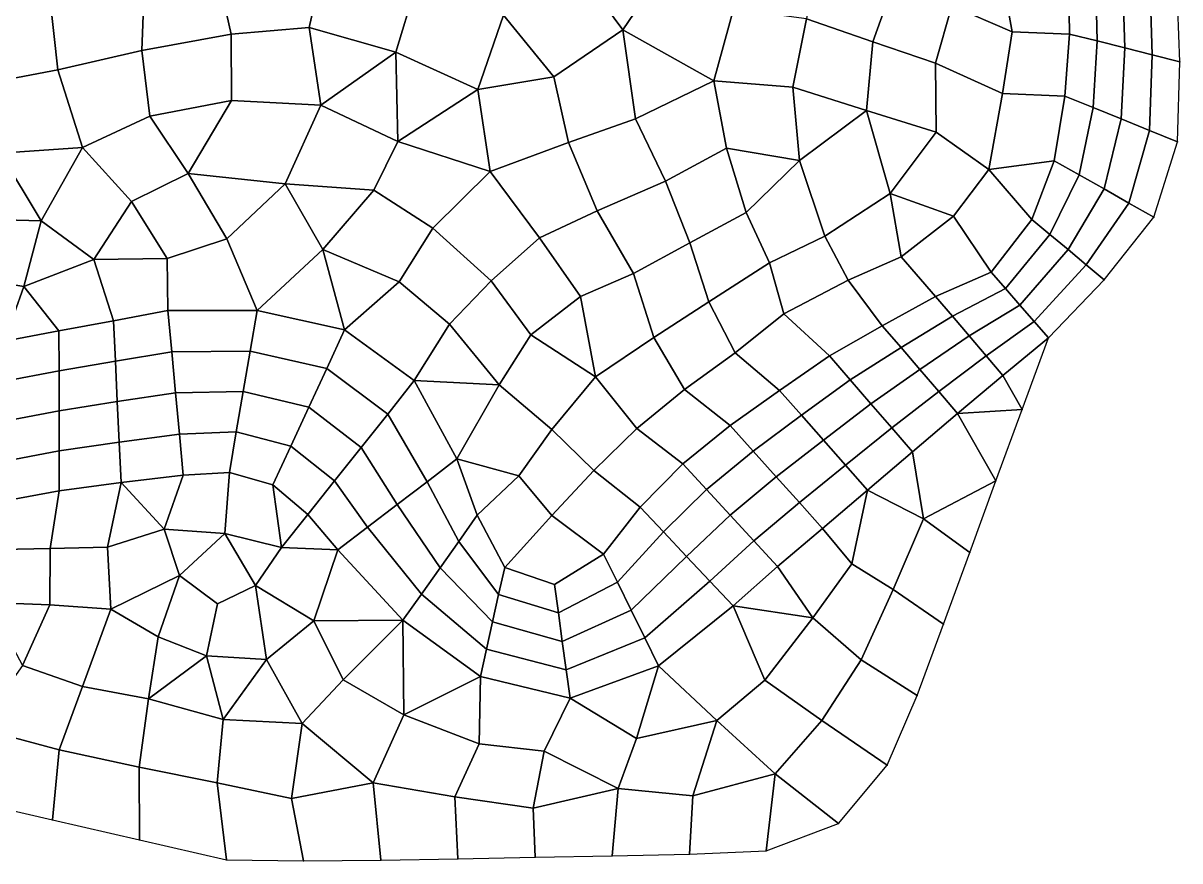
# Model space of a CAD drawing. Extents: x 391089 to 406232, y 6461839 to 6471033.
# Drawn here: x 404853.9 to 405049.9, y 6470402.2 to 6470544.2 of the extents above; entities that cross this region are included whole.
import ezdxf

# ---------------------------------------------------------------- set-up
doc = ezdxf.new("R2010")
doc.units = 0
for name, color, linetype in [('MESH_BOUND', 25, 'CONTINUOUS'), ('MESH_ELEMS', 18, 'CONTINUOUS'), ('MESH_NODES', 18, 'CONTINUOUS')]:
    doc.layers.add(name, color=color, linetype=linetype)

msp = doc.modelspace()

# ---------------------------------------------------------------- linework, layer by layer
at = {"layer": 'MESH_BOUND', "color": 25}
for points in [[(405049.932, 6470537.68, 3.037), (405049.434, 6470551.28, 3.101)], [(405049.542, 6470524.1, 3.844), (405049.932, 6470537.68, 3.037)], [(405045.509, 6470511.33, 2.694), (405049.542, 6470524.1, 3.844)], [(405037.094, 6470500.7, 3.409), (405045.509, 6470511.33, 2.694)], [(405027.683, 6470490.87, 3.269), (405037.094, 6470500.7, 3.409)], [(405023.227, 6470478.74, 3.971), (405027.683, 6470490.87, 3.269)], [(405018.77, 6470466.61, 4.31), (405023.227, 6470478.74, 3.971)], [(405014.313, 6470454.48, 5.835), (405018.77, 6470466.61, 4.31)], [(405009.857, 6470442.35, 5.696), (405014.313, 6470454.48, 5.835)], [(405005.4, 6470430.22, 5.338), (405009.857, 6470442.35, 5.696)], [(405000.355, 6470418.43, 5.036), (405005.4, 6470430.22, 5.338)], [(404992.067, 6470408.52, 3.949), (405000.355, 6470418.43, 5.036)], [(404844.184, 6470412.52, 4.298), (404858.91, 6470409.14, 5.392)], [(404858.91, 6470409.14, 5.392), (404873.636, 6470405.75, 4.247)], [(404979.839, 6470403.88, 4.052), (404992.067, 6470408.52, 3.949)], [(404873.636, 6470405.75, 4.247), (404888.361, 6470402.36, 3.991)], [(404966.822, 6470403.32, 3.868), (404979.839, 6470403.88, 4.052)], [(404888.361, 6470402.36, 3.991), (404901.439, 6470402.19, 3.819)], [(404901.439, 6470402.19, 3.819), (404914.517, 6470402.31, 3.713)], [(404914.517, 6470402.31, 3.713), (404927.593, 6470402.54, 4.101)], [(404927.593, 6470402.54, 4.101), (404940.67, 6470402.8, 4.226)], [(404940.67, 6470402.8, 4.226), (404953.746, 6470403.06, 3.709)], [(404953.746, 6470403.06, 3.709), (404966.822, 6470403.32, 3.868)]]:
    msp.add_polyline3d(points, dxfattribs=at)
at = {"layer": 'MESH_ELEMS', "color": 178}
for points in [[(404963.338, 6470554.62, 3.444), (404955.04, 6470565.31, 3.487), (404946.573, 6470555.23, 3.511), (404955.563, 6470543.07, 3.34)], [(405002.056, 6470552.75, 3.63), (404988.714, 6470558.08, 3.504), (404986.663, 6470544.98, 3.793), (404997.92, 6470541.04, 3.662)], [(404902.396, 6470543.49, 3.566), (404905.098, 6470555.56, 3.532), (404886.398, 6470554.68, 3.086), (404889.159, 6470542.37, 3.315)], [(404920.304, 6470550.02, 3.612), (404905.098, 6470555.56, 3.532), (404902.396, 6470543.49, 3.566), (404917.099, 6470539.32, 3.503)], [(404946.573, 6470555.23, 3.511), (404935.311, 6470545.58, 3.451), (404943.859, 6470535.13, 3.39), (404955.563, 6470543.07, 3.34)], [(405021.514, 6470542.78, 3.774), (405019.323, 6470554.92, 4.066), (405011.307, 6470547.17, 3.954), (405021.514, 6470542.78, 3.774)], [(405031.04, 6470553.5, 3.753), (405019.323, 6470554.92, 4.066), (405021.514, 6470542.78, 3.774), (405031.24, 6470542.37, 3.657)], [(404889.159, 6470542.37, 3.315), (404886.398, 6470554.68, 3.086), (404874.476, 6470551.58, 3.097), (404874.053, 6470539.58, 2.984)], [(404974.294, 6470546.62, 3.668), (404963.338, 6470554.62, 3.444), (404955.563, 6470543.07, 3.34), (404970.976, 6470534.46, 3.419)], [(405031.04, 6470553.5, 3.753), (405031.24, 6470542.37, 3.657), (405035.91, 6470541.21, 3.825), (405035.635, 6470552.96, 3.786)], [(405035.635, 6470552.96, 3.786), (405035.91, 6470541.21, 3.825), (405040.58, 6470540.05, 3.348), (405040.23, 6470552.42, 3.206)], [(404858.364, 6470549.21, 3.015), (404859.782, 6470536.32, 3.027), (404874.053, 6470539.58, 2.984), (404874.476, 6470551.58, 3.097)], [(405011.307, 6470547.17, 3.954), (405002.056, 6470552.75, 3.63), (404997.92, 6470541.04, 3.662), (405008.549, 6470537.46, 3.828)], [(405040.23, 6470552.42, 3.206), (405040.58, 6470540.05, 3.348), (405045.255, 6470538.87, 1.892), (405044.831, 6470551.85, 1.843)], [(405044.831, 6470551.85, 1.843), (405045.255, 6470538.87, 1.892), (405049.932, 6470537.68, 3.037), (405049.434, 6470551.28, 3.101)], [(404858.364, 6470549.21, 3.015), (404846.039, 6470550.39, 3.365), (404845.798, 6470533.66, 2.934), (404859.782, 6470536.32, 3.027)], [(404917.099, 6470539.32, 3.503), (404930.961, 6470532.99, 3.391), (404935.311, 6470545.58, 3.451), (404920.304, 6470550.02, 3.612)], [(405008.549, 6470537.46, 3.828), (405019.878, 6470532.29, 3.698), (405021.514, 6470542.78, 3.774), (405011.307, 6470547.17, 3.954)], [(404935.311, 6470545.58, 3.451), (404930.961, 6470532.99, 3.391), (404943.859, 6470535.13, 3.39), (404935.311, 6470545.58, 3.451)], [(404984.347, 6470533.37, 3.462), (404986.663, 6470544.98, 3.793), (404974.294, 6470546.62, 3.668), (404970.976, 6470534.46, 3.419)], [(404889.205, 6470531.13, 3.272), (404904.345, 6470530.31, 3.375), (404902.396, 6470543.49, 3.566), (404889.159, 6470542.37, 3.315)], [(404917.099, 6470539.32, 3.503), (404902.396, 6470543.49, 3.566), (404904.345, 6470530.31, 3.375), (404917.099, 6470539.32, 3.503)], [(404943.859, 6470535.13, 3.39), (404946.33, 6470524.02, 3.233), (404957.687, 6470527.98, 3.139), (404955.563, 6470543.07, 3.34)], [(404970.976, 6470534.46, 3.419), (404955.563, 6470543.07, 3.34), (404957.687, 6470527.98, 3.139), (404970.976, 6470534.46, 3.419)], [(404997.92, 6470541.04, 3.662), (404986.663, 6470544.98, 3.793), (404984.347, 6470533.37, 3.462), (404996.842, 6470529.42, 3.539)], [(404889.205, 6470531.13, 3.272), (404889.159, 6470542.37, 3.315), (404874.053, 6470539.58, 2.984), (404875.412, 6470528.46, 3.208)], [(405030.44, 6470531.83, 3.657), (405031.24, 6470542.37, 3.657), (405021.514, 6470542.78, 3.774), (405019.878, 6470532.29, 3.698)], [(405031.24, 6470542.37, 3.657), (405030.44, 6470531.83, 3.657), (405035.213, 6470529.91, 3.815), (405035.91, 6470541.21, 3.825)], [(405035.91, 6470541.21, 3.825), (405035.213, 6470529.91, 3.815), (405039.987, 6470527.98, 3.146), (405040.58, 6470540.05, 3.348)], [(404859.782, 6470536.32, 3.027), (404863.999, 6470523.12, 2.82), (404875.412, 6470528.46, 3.208), (404874.053, 6470539.58, 2.984)], [(404904.345, 6470530.31, 3.375), (404917.386, 6470524.15, 3.422), (404917.099, 6470539.32, 3.503), (404904.345, 6470530.31, 3.375)], [(404917.386, 6470524.15, 3.422), (404930.961, 6470532.99, 3.391), (404917.099, 6470539.32, 3.503), (404917.386, 6470524.15, 3.422)], [(405008.549, 6470537.46, 3.828), (404997.92, 6470541.04, 3.662), (404996.842, 6470529.42, 3.539), (405008.625, 6470525.74, 3.73)], [(405040.58, 6470540.05, 3.348), (405039.987, 6470527.98, 3.146), (405044.764, 6470526.04, 1.941), (405045.255, 6470538.87, 1.892)], [(405019.878, 6470532.29, 3.698), (405008.549, 6470537.46, 3.828), (405008.625, 6470525.74, 3.73), (405017.572, 6470519.44, 3.624)], [(405045.255, 6470538.87, 1.892), (405044.764, 6470526.04, 1.941), (405049.542, 6470524.1, 3.844), (405049.932, 6470537.68, 3.037)], [(404859.782, 6470536.32, 3.027), (404845.798, 6470533.66, 2.934), (404850.065, 6470522.21, 2.718), (404863.999, 6470523.12, 2.82)], [(404946.33, 6470524.02, 3.233), (404943.859, 6470535.13, 3.39), (404930.961, 6470532.99, 3.391), (404933.05, 6470519.08, 3.389)], [(404973.104, 6470523.04, 3.387), (404970.976, 6470534.46, 3.419), (404957.687, 6470527.98, 3.139), (404962.792, 6470517.45, 3.148)], [(404984.347, 6470533.37, 3.462), (404970.976, 6470534.46, 3.419), (404973.104, 6470523.04, 3.387), (404985.455, 6470520.96, 3.338)], [(404996.842, 6470529.42, 3.539), (404984.347, 6470533.37, 3.462), (404985.455, 6470520.96, 3.338), (404996.842, 6470529.42, 3.539)], [(404930.961, 6470532.99, 3.391), (404917.386, 6470524.15, 3.422), (404933.05, 6470519.08, 3.389), (404930.961, 6470532.99, 3.391)], [(405028.65, 6470520.9, 3.868), (405030.44, 6470531.83, 3.657), (405019.878, 6470532.29, 3.698), (405017.572, 6470519.44, 3.624)], [(405030.44, 6470531.83, 3.657), (405028.65, 6470520.9, 3.868), (405032.863, 6470518.51, 4.04), (405035.213, 6470529.91, 3.815)], [(404875.412, 6470528.46, 3.208), (404881.864, 6470518.72, 3.357), (404889.205, 6470531.13, 3.272), (404875.412, 6470528.46, 3.208)], [(404898.337, 6470516.99, 3.752), (404904.345, 6470530.31, 3.375), (404889.205, 6470531.13, 3.272), (404881.864, 6470518.72, 3.357)], [(404913.344, 6470515.9, 3.368), (404917.386, 6470524.15, 3.422), (404904.345, 6470530.31, 3.375), (404898.337, 6470516.99, 3.752)], [(404985.455, 6470520.96, 3.338), (404989.757, 6470508.13, 3.332), (405000.855, 6470515.36, 3.3), (404996.842, 6470529.42, 3.539)], [(405000.855, 6470515.36, 3.3), (405008.625, 6470525.74, 3.73), (404996.842, 6470529.42, 3.539), (405000.855, 6470515.36, 3.3)], [(405035.213, 6470529.91, 3.815), (405032.863, 6470518.51, 4.04), (405037.077, 6470516.13, 3.619), (405039.987, 6470527.98, 3.146)], [(404875.412, 6470528.46, 3.208), (404863.999, 6470523.12, 2.82), (404872.271, 6470513.98, 3.314), (404881.864, 6470518.72, 3.357)], [(404951.191, 6470512.43, 3.114), (404962.792, 6470517.45, 3.148), (404957.687, 6470527.98, 3.139), (404946.33, 6470524.02, 3.233)], [(405039.987, 6470527.98, 3.146), (405037.077, 6470516.13, 3.619), (405041.293, 6470513.73, 1.792), (405044.764, 6470526.04, 1.941)], [(405011.579, 6470511.48, 3.636), (405017.572, 6470519.44, 3.624), (405008.625, 6470525.74, 3.73), (405000.855, 6470515.36, 3.3)], [(405044.764, 6470526.04, 1.941), (405041.293, 6470513.73, 1.792), (405045.509, 6470511.33, 2.694), (405049.542, 6470524.1, 3.844)], [(404923.345, 6470509.48, 3.412), (404933.05, 6470519.08, 3.389), (404917.386, 6470524.15, 3.422), (404913.344, 6470515.9, 3.368)], [(404946.33, 6470524.02, 3.233), (404933.05, 6470519.08, 3.389), (404941.404, 6470507.81, 3.31), (404951.191, 6470512.43, 3.114)], [(404856.973, 6470510.73, 3.01), (404850.065, 6470522.21, 2.718), (404844.399, 6470511.04, 2.951), (404856.973, 6470510.73, 3.01)], [(404863.999, 6470523.12, 2.82), (404850.065, 6470522.21, 2.718), (404856.973, 6470510.73, 3.01), (404863.999, 6470523.12, 2.82)], [(404856.973, 6470510.73, 3.01), (404865.914, 6470504.17, 3.205), (404872.271, 6470513.98, 3.314), (404863.999, 6470523.12, 2.82)], [(404976.464, 6470512.12, 3.384), (404973.104, 6470523.04, 3.387), (404962.792, 6470517.45, 3.148), (404966.879, 6470507, 3.225)], [(404973.104, 6470523.04, 3.387), (404976.464, 6470512.12, 3.384), (404985.455, 6470520.96, 3.338), (404973.104, 6470523.04, 3.387)], [(404976.464, 6470512.12, 3.384), (404980.41, 6470503.61, 3.42), (404989.757, 6470508.13, 3.332), (404985.455, 6470520.96, 3.338)], [(405017.572, 6470519.44, 3.624), (405024.87, 6470510.96, 3.661), (405028.65, 6470520.9, 3.868), (405017.572, 6470519.44, 3.624)], [(405028.65, 6470520.9, 3.868), (405024.87, 6470510.96, 3.661), (405027.925, 6470508.4, 3.886), (405032.863, 6470518.51, 4.04)], [(404881.864, 6470518.72, 3.357), (404872.271, 6470513.98, 3.314), (404878.324, 6470504.32, 3.342), (404888.441, 6470507.68, 3.25)], [(404888.441, 6470507.68, 3.25), (404898.337, 6470516.99, 3.752), (404881.864, 6470518.72, 3.357), (404888.441, 6470507.68, 3.25)], [(404941.404, 6470507.81, 3.31), (404933.05, 6470519.08, 3.389), (404923.345, 6470509.48, 3.412), (404933.201, 6470500.54, 3.336)], [(405024.87, 6470510.96, 3.661), (405017.572, 6470519.44, 3.624), (405011.579, 6470511.48, 3.636), (405017.96, 6470502, 3.726)], [(405032.863, 6470518.51, 4.04), (405027.925, 6470508.4, 3.886), (405030.981, 6470505.84, 3.504), (405037.077, 6470516.13, 3.619)], [(404888.441, 6470507.68, 3.25), (404893.587, 6470495.51, 3.862), (404904.677, 6470505.84, 3.594), (404898.337, 6470516.99, 3.752)], [(404913.344, 6470515.9, 3.368), (404898.337, 6470516.99, 3.752), (404904.677, 6470505.84, 3.594), (404913.344, 6470515.9, 3.368)], [(404917.635, 6470500.39, 3.266), (404923.345, 6470509.48, 3.412), (404913.344, 6470515.9, 3.368), (404904.677, 6470505.84, 3.594)], [(404966.879, 6470507, 3.225), (404962.792, 6470517.45, 3.148), (404951.191, 6470512.43, 3.114), (404957.324, 6470501.77, 3.292)], [(405037.077, 6470516.13, 3.619), (405030.981, 6470505.84, 3.504), (405034.037, 6470503.27, 1.75), (405041.293, 6470513.73, 1.792)], [(404865.914, 6470504.17, 3.205), (404878.324, 6470504.32, 3.342), (404872.271, 6470513.98, 3.314), (404865.914, 6470504.17, 3.205)], [(405002.721, 6470504.59, 3.624), (405000.855, 6470515.36, 3.3), (404989.757, 6470508.13, 3.332), (404993.741, 6470500.68, 3.798)], [(405000.855, 6470515.36, 3.3), (405002.721, 6470504.59, 3.624), (405011.579, 6470511.48, 3.636), (405000.855, 6470515.36, 3.3)], [(405041.293, 6470513.73, 1.792), (405034.037, 6470503.27, 1.75), (405037.094, 6470500.7, 3.409), (405045.509, 6470511.33, 2.694)], [(404948.351, 6470497.89, 3.047), (404957.324, 6470501.77, 3.292), (404951.191, 6470512.43, 3.114), (404941.404, 6470507.81, 3.31)], [(404980.41, 6470503.61, 3.42), (404976.464, 6470512.12, 3.384), (404966.879, 6470507, 3.225), (404970.088, 6470496.98, 3.432)], [(404854.036, 6470499.56, 3.751), (404856.973, 6470510.73, 3.01), (404844.399, 6470511.04, 2.951), (404843.312, 6470501.33, 3.651)], [(404856.973, 6470510.73, 3.01), (404854.036, 6470499.56, 3.751), (404865.914, 6470504.17, 3.205), (404856.973, 6470510.73, 3.01)], [(405011.579, 6470511.48, 3.636), (405002.721, 6470504.59, 3.624), (405008.521, 6470497.88, 3.784), (405017.96, 6470502, 3.726)], [(405024.87, 6470510.96, 3.661), (405017.96, 6470502, 3.726), (405020.391, 6470499.22, 3.577), (405027.925, 6470508.4, 3.886)], [(404933.201, 6470500.54, 3.336), (404923.345, 6470509.48, 3.412), (404917.635, 6470500.39, 3.266), (404926.141, 6470493.18, 3.224)], [(404948.351, 6470497.89, 3.047), (404941.404, 6470507.81, 3.31), (404933.201, 6470500.54, 3.336), (404939.937, 6470491.39, 3.052)], [(404993.741, 6470500.68, 3.798), (404989.757, 6470508.13, 3.332), (404980.41, 6470503.61, 3.42), (404982.8, 6470494.93, 3.627)], [(405027.925, 6470508.4, 3.886), (405020.391, 6470499.22, 3.577), (405022.822, 6470496.44, 2.476), (405030.981, 6470505.84, 3.504)], [(404888.441, 6470507.68, 3.25), (404878.324, 6470504.32, 3.342), (404878.445, 6470495.5, 3.097), (404893.587, 6470495.51, 3.862)], [(404908.396, 6470492.25, 3.198), (404904.677, 6470505.84, 3.594), (404893.587, 6470495.51, 3.862), (404908.396, 6470492.25, 3.198)], [(404904.677, 6470505.84, 3.594), (404908.396, 6470492.25, 3.198), (404917.635, 6470500.39, 3.266), (404904.677, 6470505.84, 3.594)], [(404970.088, 6470496.98, 3.432), (404966.879, 6470507, 3.225), (404957.324, 6470501.77, 3.292), (404960.765, 6470490.95, 2.414)], [(405030.981, 6470505.84, 3.504), (405022.822, 6470496.44, 2.476), (405025.252, 6470493.65, 1.704), (405034.037, 6470503.27, 1.75)], [(404859.987, 6470492.04, 3.172), (404869.216, 6470493.77, 3.137), (404865.914, 6470504.17, 3.205), (404854.036, 6470499.56, 3.751)], [(404869.216, 6470493.77, 3.137), (404878.445, 6470495.5, 3.097), (404878.324, 6470504.32, 3.342), (404865.914, 6470504.17, 3.205)], [(404999.5, 6470492.93, 3.957), (405008.521, 6470497.88, 3.784), (405002.721, 6470504.59, 3.624), (404993.741, 6470500.68, 3.798)], [(404982.8, 6470494.93, 3.627), (404980.41, 6470503.61, 3.42), (404970.088, 6470496.98, 3.432), (404974.564, 6470488.34, 3.633)], [(405020.391, 6470499.22, 3.577), (405017.96, 6470502, 3.726), (405008.521, 6470497.88, 3.784), (405011.379, 6470494.53, 3.187)], [(405034.037, 6470503.27, 1.75), (405025.252, 6470493.65, 1.704), (405027.683, 6470490.87, 3.269), (405037.094, 6470500.7, 3.409)], [(404850.759, 6470490.3, 3.884), (404854.036, 6470499.56, 3.751), (404843.312, 6470501.33, 3.651), (404841.371, 6470490.33, 3.822)], [(404920.207, 6470483.62, 3.357), (404926.141, 6470493.18, 3.224), (404917.635, 6470500.39, 3.266), (404908.396, 6470492.25, 3.198)], [(404926.141, 6470493.18, 3.224), (404934.588, 6470482.91, 3.167), (404939.937, 6470491.39, 3.052), (404933.201, 6470500.54, 3.336)], [(404960.765, 6470490.95, 2.414), (404957.324, 6470501.77, 3.292), (404948.351, 6470497.89, 3.047), (404950.885, 6470484.25, 1.202)], [(404990.547, 6470487.84, 3.961), (404999.5, 6470492.93, 3.957), (404993.741, 6470500.68, 3.798), (404982.8, 6470494.93, 3.627)], [(404850.759, 6470490.3, 3.884), (404859.987, 6470492.04, 3.172), (404854.036, 6470499.56, 3.751), (404850.759, 6470490.3, 3.884)], [(405022.822, 6470496.44, 2.476), (405020.391, 6470499.22, 3.577), (405011.379, 6470494.53, 3.187), (405014.237, 6470491.19, 2.118)], [(404950.885, 6470484.25, 1.202), (404948.351, 6470497.89, 3.047), (404939.937, 6470491.39, 3.052), (404950.885, 6470484.25, 1.202)], [(404960.765, 6470490.95, 2.414), (404965.977, 6470482.09, 3.598), (404974.564, 6470488.34, 3.633), (404970.088, 6470496.98, 3.432)], [(405011.379, 6470494.53, 3.187), (405008.521, 6470497.88, 3.784), (404999.5, 6470492.93, 3.957), (405002.69, 6470489.21, 3.463)], [(405025.252, 6470493.65, 1.704), (405022.822, 6470496.44, 2.476), (405014.237, 6470491.19, 2.118), (405017.095, 6470487.84, 2.234)], [(404879.097, 6470488.52, 3.045), (404878.445, 6470495.5, 3.097), (404869.216, 6470493.77, 3.137), (404869.543, 6470486.91, 3.838)], [(404879.097, 6470488.52, 3.045), (404892.405, 6470488.64, 4.215), (404893.587, 6470495.51, 3.862), (404878.445, 6470495.5, 3.097)], [(404892.405, 6470488.64, 4.215), (404905.36, 6470485.67, 3.761), (404908.396, 6470492.25, 3.198), (404893.587, 6470495.51, 3.862)], [(404982.097, 6470481.96, 3.751), (404990.547, 6470487.84, 3.961), (404982.8, 6470494.93, 3.627), (404974.564, 6470488.34, 3.633)], [(405014.237, 6470491.19, 2.118), (405011.379, 6470494.53, 3.187), (405002.69, 6470489.21, 3.463), (405005.88, 6470485.5, 1.871)], [(404869.543, 6470486.91, 3.838), (404869.216, 6470493.77, 3.137), (404859.987, 6470492.04, 3.172), (404859.994, 6470485.27, 3.635)], [(404905.36, 6470485.67, 3.761), (404915.7, 6470477.95, 3.071), (404920.207, 6470483.62, 3.357), (404908.396, 6470492.25, 3.198)], [(404926.141, 6470493.18, 3.224), (404920.207, 6470483.62, 3.357), (404934.588, 6470482.91, 3.167), (404926.141, 6470493.18, 3.224)], [(405002.69, 6470489.21, 3.463), (404999.5, 6470492.93, 3.957), (404990.547, 6470487.84, 3.961), (404994.068, 6470483.77, 3.228)], [(405027.683, 6470490.87, 3.269), (405025.252, 6470493.65, 1.704), (405017.095, 6470487.84, 2.234), (405019.953, 6470484.49, 3.935)], [(404859.994, 6470485.27, 3.635), (404859.987, 6470492.04, 3.172), (404850.759, 6470490.3, 3.884), (404850.468, 6470483.48, 3.805)], [(404943.503, 6470475.31, 3.412), (404950.885, 6470484.25, 1.202), (404939.937, 6470491.39, 3.052), (404934.588, 6470482.91, 3.167)], [(404965.977, 6470482.09, 3.598), (404960.765, 6470490.95, 2.414), (404950.885, 6470484.25, 1.202), (404957.884, 6470475.51, 3.534)], [(405017.095, 6470487.84, 2.234), (405014.237, 6470491.19, 2.118), (405005.88, 6470485.5, 1.871), (405009.07, 6470481.78, 3.341)], [(405027.683, 6470490.87, 3.269), (405019.953, 6470484.49, 3.935), (405023.227, 6470478.74, 3.971), (405027.683, 6470490.87, 3.269)], [(404879.749, 6470481.54, 1.833), (404879.097, 6470488.52, 3.045), (404869.543, 6470486.91, 3.838), (404869.87, 6470480.06, 2.323)], [(404879.749, 6470481.54, 1.833), (404891.224, 6470481.77, 2.211), (404892.405, 6470488.64, 4.215), (404879.097, 6470488.52, 3.045)], [(404891.224, 6470481.77, 2.211), (404902.323, 6470479.1, 2.222), (404905.36, 6470485.67, 3.761), (404892.405, 6470488.64, 4.215)], [(404973.706, 6470475.99, 3.704), (404982.097, 6470481.96, 3.751), (404974.564, 6470488.34, 3.633), (404965.977, 6470482.09, 3.598)], [(405005.88, 6470485.5, 1.871), (405002.69, 6470489.21, 3.463), (404994.068, 6470483.77, 3.228), (404997.588, 6470479.7, 2.12)], [(404869.87, 6470480.06, 2.323), (404869.543, 6470486.91, 3.838), (404859.994, 6470485.27, 3.635), (404860, 6470478.5, 2.535)], [(404994.068, 6470483.77, 3.228), (404990.547, 6470487.84, 3.961), (404982.097, 6470481.96, 3.751), (404985.823, 6470477.74, 3.67)], [(405019.953, 6470484.49, 3.935), (405017.095, 6470487.84, 2.234), (405009.07, 6470481.78, 3.341), (405012.26, 6470478.07, 3.994)], [(404860, 6470478.5, 2.535), (404859.994, 6470485.27, 3.635), (404850.468, 6470483.48, 3.805), (404850.177, 6470476.65, 2.238)], [(404902.323, 6470479.1, 2.222), (404911.193, 6470472.28, 2.355), (404915.7, 6470477.95, 3.071), (404905.36, 6470485.67, 3.761)], [(404957.884, 6470475.51, 3.534), (404950.885, 6470484.25, 1.202), (404943.503, 6470475.31, 3.412), (404950.649, 6470468.36, 3.538)], [(405009.07, 6470481.78, 3.341), (405005.88, 6470485.5, 1.871), (404997.588, 6470479.7, 2.12), (405001.109, 6470475.64, 3.184)], [(405023.227, 6470478.74, 3.971), (405019.953, 6470484.49, 3.935), (405012.26, 6470478.07, 3.994), (405023.227, 6470478.74, 3.971)], [(404915.7, 6470477.95, 3.071), (404922.355, 6470466.48, 2.409), (404927.397, 6470470.34, 3.554), (404920.207, 6470483.62, 3.357)], [(404920.207, 6470483.62, 3.357), (404927.397, 6470470.34, 3.554), (404934.588, 6470482.91, 3.167), (404920.207, 6470483.62, 3.357)], [(404937.894, 6470467.49, 3.403), (404943.503, 6470475.31, 3.412), (404934.588, 6470482.91, 3.167), (404927.397, 6470470.34, 3.554)], [(404997.588, 6470479.7, 2.12), (404994.068, 6470483.77, 3.228), (404985.823, 6470477.74, 3.67), (404989.548, 6470473.52, 1.924)], [(404880.401, 6470474.56, 2.405), (404879.749, 6470481.54, 1.833), (404869.87, 6470480.06, 2.323), (404870.197, 6470473.21, 2.593)], [(404880.401, 6470474.56, 2.405), (404890.043, 6470474.91, 2.837), (404891.224, 6470481.77, 2.211), (404879.749, 6470481.54, 1.833)], [(404890.043, 6470474.91, 2.837), (404899.287, 6470472.53, 3.03), (404902.323, 6470479.1, 2.222), (404891.224, 6470481.77, 2.211)], [(404965.977, 6470482.09, 3.598), (404957.884, 6470475.51, 3.534), (404965.705, 6470469.51, 3.728), (404973.706, 6470475.99, 3.704)], [(404985.823, 6470477.74, 3.67), (404982.097, 6470481.96, 3.751), (404973.706, 6470475.99, 3.704), (404977.622, 6470471.64, 3.723)], [(405012.26, 6470478.07, 3.994), (405009.07, 6470481.78, 3.341), (405001.109, 6470475.64, 3.184), (405004.63, 6470471.57, 3.986)], [(404860.007, 6470471.73, 2.061), (404860, 6470478.5, 2.535), (404850.177, 6470476.65, 2.238), (404849.886, 6470469.82, 1.851)], [(404870.197, 6470473.21, 2.593), (404869.87, 6470480.06, 2.323), (404860, 6470478.5, 2.535), (404860.007, 6470471.73, 2.061)], [(404899.287, 6470472.53, 3.03), (404906.686, 6470466.61, 2.53), (404911.193, 6470472.28, 2.355), (404902.323, 6470479.1, 2.222)], [(405001.109, 6470475.64, 3.184), (404997.588, 6470479.7, 2.12), (404989.548, 6470473.52, 1.924), (404993.274, 6470469.29, 3.462)], [(405023.227, 6470478.74, 3.971), (405012.26, 6470478.07, 3.994), (405018.77, 6470466.61, 4.31), (405023.227, 6470478.74, 3.971)], [(404911.193, 6470472.28, 2.355), (404917.313, 6470462.63, 2.7), (404922.355, 6470466.48, 2.409), (404915.7, 6470477.95, 3.071)], [(404989.548, 6470473.52, 1.924), (404985.823, 6470477.74, 3.67), (404977.622, 6470471.64, 3.723), (404981.538, 6470467.28, 1.5)], [(405004.63, 6470471.57, 3.986), (405006.486, 6470460.2, 3.949), (405018.77, 6470466.61, 4.31), (405012.26, 6470478.07, 3.994)], [(404881.054, 6470467.59, 4.024), (404880.401, 6470474.56, 2.405), (404870.197, 6470473.21, 2.593), (404870.523, 6470466.35, 3.703)], [(404881.054, 6470467.59, 4.024), (404888.861, 6470468.04, 4.695), (404890.043, 6470474.91, 2.837), (404880.401, 6470474.56, 2.405)], [(404888.861, 6470468.04, 4.695), (404896.251, 6470465.96, 3.393), (404899.287, 6470472.53, 3.03), (404890.043, 6470474.91, 2.837)], [(404950.649, 6470468.36, 3.538), (404943.503, 6470475.31, 3.412), (404937.894, 6470467.49, 3.403), (404943.49, 6470460.75, 3.593)], [(404958.481, 6470462.17, 3.761), (404965.705, 6470469.51, 3.728), (404957.884, 6470475.51, 3.534), (404950.649, 6470468.36, 3.538)], [(404977.622, 6470471.64, 3.723), (404973.706, 6470475.99, 3.704), (404965.705, 6470469.51, 3.728), (404969.714, 6470465.15, 3.816)], [(405004.63, 6470471.57, 3.986), (405001.109, 6470475.64, 3.184), (404993.274, 6470469.29, 3.462), (404996.999, 6470465.07, 3.819)], [(404870.523, 6470466.35, 3.703), (404870.197, 6470473.21, 2.593), (404860.007, 6470471.73, 2.061), (404860.013, 6470464.96, 3.688)], [(404896.251, 6470465.96, 3.393), (404902.178, 6470460.93, 3.615), (404906.686, 6470466.61, 2.53), (404899.287, 6470472.53, 3.03)], [(404993.274, 6470469.29, 3.462), (404989.548, 6470473.52, 1.924), (404981.538, 6470467.28, 1.5), (404985.453, 6470462.93, 3.741)], [(404860.013, 6470464.96, 3.688), (404860.007, 6470471.73, 2.061), (404849.886, 6470469.82, 1.851), (404849.596, 6470463, 3.572)], [(404906.686, 6470466.61, 2.53), (404912.27, 6470458.78, 2.451), (404917.313, 6470462.63, 2.7), (404911.193, 6470472.28, 2.355)], [(404981.538, 6470467.28, 1.5), (404977.622, 6470471.64, 3.723), (404969.714, 6470465.15, 3.816), (404973.722, 6470460.79, 1.775)], [(405004.63, 6470471.57, 3.986), (404996.999, 6470465.07, 3.819), (405006.486, 6470460.2, 3.949), (405004.63, 6470471.57, 3.986)], [(404927.721, 6470456.35, 3.133), (404930.876, 6470460.8, 3.587), (404927.397, 6470470.34, 3.554), (404922.355, 6470466.48, 2.409)], [(404930.876, 6470460.8, 3.587), (404937.894, 6470467.49, 3.403), (404927.397, 6470470.34, 3.554), (404930.876, 6470460.8, 3.587)], [(404969.714, 6470465.15, 3.816), (404965.705, 6470469.51, 3.728), (404958.481, 6470462.17, 3.761), (404962.413, 6470457.99, 3.818)], [(404996.999, 6470465.07, 3.819), (404993.274, 6470469.29, 3.462), (404985.453, 6470462.93, 3.741), (404989.369, 6470458.57, 3.926)], [(404870.523, 6470466.35, 3.703), (404877.803, 6470458.46, 4.076), (404881.054, 6470467.59, 4.024), (404870.523, 6470466.35, 3.703)], [(404881.054, 6470467.59, 4.024), (404877.803, 6470458.46, 4.076), (404888.084, 6470457.68, 3.227), (404888.861, 6470468.04, 4.695)], [(404896.251, 6470465.96, 3.393), (404888.861, 6470468.04, 4.695), (404888.084, 6470457.68, 3.227), (404897.707, 6470455.33, 3.563)], [(404902.178, 6470460.93, 3.615), (404907.228, 6470454.93, 3.616), (404912.27, 6470458.78, 2.451), (404906.686, 6470466.61, 2.53)], [(404943.49, 6470460.75, 3.593), (404937.894, 6470467.49, 3.403), (404930.876, 6470460.8, 3.587), (404935.525, 6470451.95, 3.756)], [(404952.291, 6470454.17, 3.998), (404958.481, 6470462.17, 3.761), (404950.649, 6470468.36, 3.538), (404943.49, 6470460.75, 3.593)], [(404985.453, 6470462.93, 3.741), (404981.538, 6470467.28, 1.5), (404973.722, 6470460.79, 1.775), (404977.73, 6470456.43, 3.515)], [(405006.486, 6470460.2, 3.949), (405014.313, 6470454.48, 5.835), (405018.77, 6470466.61, 4.31), (405006.486, 6470460.2, 3.949)], [(404858.487, 6470455.15, 3.341), (404860.013, 6470464.96, 3.688), (404849.596, 6470463, 3.572), (404847.391, 6470454.94, 3.381)], [(404868.237, 6470455.37, 3.118), (404870.523, 6470466.35, 3.703), (404860.013, 6470464.96, 3.688), (404858.487, 6470455.15, 3.341)], [(404870.523, 6470466.35, 3.703), (404868.237, 6470455.37, 3.118), (404877.803, 6470458.46, 4.076), (404870.523, 6470466.35, 3.703)], [(404897.707, 6470455.33, 3.563), (404902.178, 6470460.93, 3.615), (404896.251, 6470465.96, 3.393), (404897.707, 6470455.33, 3.563)], [(404924.565, 6470451.9, 2.4), (404927.721, 6470456.35, 3.133), (404922.355, 6470466.48, 2.409), (404917.313, 6470462.63, 2.7)], [(404973.722, 6470460.79, 1.775), (404969.714, 6470465.15, 3.816), (404962.413, 6470457.99, 3.818), (404966.346, 6470453.81, 2.331)], [(404996.999, 6470465.07, 3.819), (404989.369, 6470458.57, 3.926), (404994.342, 6470452.57, 3.893), (404996.999, 6470465.07, 3.819)], [(405006.486, 6470460.2, 3.949), (404996.999, 6470465.07, 3.819), (404994.342, 6470452.57, 3.893), (405001.375, 6470448.23, 4.778)], [(404989.369, 6470458.57, 3.926), (404985.453, 6470462.93, 3.741), (404977.73, 6470456.43, 3.515), (404981.739, 6470452.08, 3.905)], [(404902.178, 6470460.93, 3.615), (404897.707, 6470455.33, 3.563), (404907.228, 6470454.93, 3.616), (404902.178, 6470460.93, 3.615)], [(404921.41, 6470447.44, 2.521), (404924.565, 6470451.9, 2.4), (404917.313, 6470462.63, 2.7), (404912.27, 6470458.78, 2.451)], [(404934.494, 6470447.33, 3.698), (404935.525, 6470451.95, 3.756), (404930.876, 6470460.8, 3.587), (404927.721, 6470456.35, 3.133)], [(404943.937, 6470449.03, 3.801), (404952.291, 6470454.17, 3.998), (404943.49, 6470460.75, 3.593), (404935.525, 6470451.95, 3.756)], [(404962.413, 6470457.99, 3.818), (404958.481, 6470462.17, 3.761), (404952.291, 6470454.17, 3.998), (404954.612, 6470449.44, 3.741)], [(404977.73, 6470456.43, 3.515), (404973.722, 6470460.79, 1.775), (404966.346, 6470453.81, 2.331), (404970.279, 6470449.64, 2.849)], [(404918.254, 6470442.99, 3.773), (404921.41, 6470447.44, 2.521), (404912.27, 6470458.78, 2.451), (404907.228, 6470454.93, 3.616)], [(405014.313, 6470454.48, 5.835), (405006.486, 6470460.2, 3.949), (405001.375, 6470448.23, 4.778), (405009.857, 6470442.35, 5.696)], [(404868.237, 6470455.37, 3.118), (404868.797, 6470444.89, 3.393), (404880.428, 6470450.6, 4.076), (404877.803, 6470458.46, 4.076)], [(404888.084, 6470457.68, 3.227), (404877.803, 6470458.46, 4.076), (404880.428, 6470450.6, 4.076), (404888.084, 6470457.68, 3.227)], [(404893.318, 6470448.86, 3.575), (404888.084, 6470457.68, 3.227), (404880.428, 6470450.6, 4.076), (404886.851, 6470445.75, 3.516)], [(404897.707, 6470455.33, 3.563), (404888.084, 6470457.68, 3.227), (404893.318, 6470448.86, 3.575), (404897.707, 6470455.33, 3.563)], [(404966.346, 6470453.81, 2.331), (404962.413, 6470457.99, 3.818), (404954.612, 6470449.44, 3.741), (404956.933, 6470444.72, 2.431)], [(404994.342, 6470452.57, 3.893), (404989.369, 6470458.57, 3.926), (404981.739, 6470452.08, 3.905), (404987.717, 6470443.42, 3.783)], [(404848.083, 6470445.98, 3.513), (404858.42, 6470445.63, 3.522), (404858.487, 6470455.15, 3.341), (404847.391, 6470454.94, 3.381)], [(404868.237, 6470455.37, 3.118), (404858.487, 6470455.15, 3.341), (404858.42, 6470445.63, 3.522), (404868.797, 6470444.89, 3.393)], [(404897.707, 6470455.33, 3.563), (404893.318, 6470448.86, 3.575), (404903.184, 6470442.9, 3.623), (404907.228, 6470454.93, 3.616)], [(404903.184, 6470442.9, 3.623), (404918.254, 6470442.99, 3.773), (404907.228, 6470454.93, 3.616), (404903.184, 6470442.9, 3.623)], [(404933.463, 6470442.71, 2.85), (404934.494, 6470447.33, 3.698), (404927.721, 6470456.35, 3.133), (404924.565, 6470451.9, 2.4)], [(404981.739, 6470452.08, 3.905), (404977.73, 6470456.43, 3.515), (404970.279, 6470449.64, 2.849), (404974.211, 6470445.46, 3.717)], [(404954.612, 6470449.44, 3.741), (404952.291, 6470454.17, 3.998), (404943.937, 6470449.03, 3.801), (404944.61, 6470444.22, 3.867)], [(404970.279, 6470449.64, 2.849), (404966.346, 6470453.81, 2.331), (404956.933, 6470444.72, 2.431), (404959.255, 6470439.99, 2.659)], [(404932.433, 6470438.09, 1.901), (404933.463, 6470442.71, 2.85), (404924.565, 6470451.9, 2.4), (404921.41, 6470447.44, 2.521)], [(404944.61, 6470444.22, 3.867), (404943.937, 6470449.03, 3.801), (404935.525, 6470451.95, 3.756), (404934.494, 6470447.33, 3.698)], [(404974.211, 6470445.46, 3.717), (404987.717, 6470443.42, 3.783), (404981.739, 6470452.08, 3.905), (404974.211, 6470445.46, 3.717)], [(405001.375, 6470448.23, 4.778), (404994.342, 6470452.57, 3.893), (404987.717, 6470443.42, 3.783), (404995.951, 6470436.26, 4.437)], [(404868.797, 6470444.89, 3.393), (404876.807, 6470440.2, 4.015), (404880.428, 6470450.6, 4.076), (404868.797, 6470444.89, 3.393)], [(404886.851, 6470445.75, 3.516), (404880.428, 6470450.6, 4.076), (404876.807, 6470440.2, 4.015), (404884.966, 6470436.95, 3.653)], [(404956.933, 6470444.72, 2.431), (404954.612, 6470449.44, 3.741), (404944.61, 6470444.22, 3.867), (404945.284, 6470439.41, 3.362)], [(404974.211, 6470445.46, 3.717), (404970.279, 6470449.64, 2.849), (404959.255, 6470439.99, 2.659), (404961.576, 6470435.26, 3.92)], [(404895.165, 6470436.33, 3.692), (404893.318, 6470448.86, 3.575), (404886.851, 6470445.75, 3.516), (404884.966, 6470436.95, 3.653)], [(404895.165, 6470436.33, 3.692), (404903.184, 6470442.9, 3.623), (404893.318, 6470448.86, 3.575), (404895.165, 6470436.33, 3.692)], [(404931.402, 6470433.47, 3.865), (404932.433, 6470438.09, 1.901), (404921.41, 6470447.44, 2.521), (404918.254, 6470442.99, 3.773)], [(404945.284, 6470439.41, 3.362), (404944.61, 6470444.22, 3.867), (404934.494, 6470447.33, 3.698), (404933.463, 6470442.71, 2.85)], [(404995.951, 6470436.26, 4.437), (405005.4, 6470430.22, 5.338), (405009.857, 6470442.35, 5.696), (405001.375, 6470448.23, 4.778)], [(404848.083, 6470445.98, 3.513), (404853.796, 6470435.31, 3.429), (404858.42, 6470445.63, 3.522), (404848.083, 6470445.98, 3.513)], [(404864, 6470431.78, 4.629), (404868.797, 6470444.89, 3.393), (404858.42, 6470445.63, 3.522), (404853.796, 6470435.31, 3.429)], [(404979.577, 6470432.84, 3.611), (404974.211, 6470445.46, 3.717), (404961.576, 6470435.26, 3.92), (404971.475, 6470425.98, 3.622)], [(404987.717, 6470443.42, 3.783), (404974.211, 6470445.46, 3.717), (404979.577, 6470432.84, 3.611), (404987.717, 6470443.42, 3.783)], [(404875.179, 6470429.64, 3.562), (404876.807, 6470440.2, 4.015), (404868.797, 6470444.89, 3.393), (404864, 6470431.78, 4.629)], [(404959.255, 6470439.99, 2.659), (404956.933, 6470444.72, 2.431), (404945.284, 6470439.41, 3.362), (404945.958, 6470434.61, 2.071)], [(404995.951, 6470436.26, 4.437), (404987.717, 6470443.42, 3.783), (404979.577, 6470432.84, 3.611), (404989.282, 6470425.99, 3.829)], [(404895.165, 6470436.33, 3.692), (404901.221, 6470425.5, 3.645), (404908.129, 6470432.9, 3.702), (404903.184, 6470442.9, 3.623)], [(404903.184, 6470442.9, 3.623), (404908.129, 6470432.9, 3.702), (404918.254, 6470442.99, 3.773), (404903.184, 6470442.9, 3.623)], [(404918.254, 6470442.99, 3.773), (404908.129, 6470432.9, 3.702), (404918.403, 6470426.97, 3.806), (404918.254, 6470442.99, 3.773)], [(404918.254, 6470442.99, 3.773), (404918.403, 6470426.97, 3.806), (404931.402, 6470433.47, 3.865), (404918.254, 6470442.99, 3.773)], [(404945.958, 6470434.61, 2.071), (404945.284, 6470439.41, 3.362), (404933.463, 6470442.71, 2.85), (404932.433, 6470438.09, 1.901)], [(404884.966, 6470436.95, 3.653), (404876.807, 6470440.2, 4.015), (404875.179, 6470429.64, 3.562), (404884.966, 6470436.95, 3.653)], [(404961.576, 6470435.26, 3.92), (404959.255, 6470439.99, 2.659), (404945.958, 6470434.61, 2.071), (404946.632, 6470429.8, 3.368)], [(404946.632, 6470429.8, 3.368), (404945.958, 6470434.61, 2.071), (404932.433, 6470438.09, 1.901), (404931.402, 6470433.47, 3.865)], [(404860.014, 6470420.99, 4.862), (404864, 6470431.78, 4.629), (404853.796, 6470435.31, 3.429), (404846.278, 6470424.72, 3.654)], [(404884.966, 6470436.95, 3.653), (404875.179, 6470429.64, 3.562), (404887.798, 6470426.16, 3.65), (404884.966, 6470436.95, 3.653)], [(404895.165, 6470436.33, 3.692), (404884.966, 6470436.95, 3.653), (404887.798, 6470426.16, 3.65), (404895.165, 6470436.33, 3.692)], [(404901.221, 6470425.5, 3.645), (404895.165, 6470436.33, 3.692), (404887.798, 6470426.16, 3.65), (404901.221, 6470425.5, 3.645)], [(404961.576, 6470435.26, 3.92), (404946.632, 6470429.8, 3.368), (404957.876, 6470422.93, 3.658), (404961.576, 6470435.26, 3.92)], [(404971.475, 6470425.98, 3.622), (404961.576, 6470435.26, 3.92), (404957.876, 6470422.93, 3.658), (404971.475, 6470425.98, 3.622)], [(405005.4, 6470430.22, 5.338), (404995.951, 6470436.26, 4.437), (404989.282, 6470425.99, 3.829), (405000.355, 6470418.43, 5.036)], [(404931.206, 6470422.01, 3.726), (404931.402, 6470433.47, 3.865), (404918.403, 6470426.97, 3.806), (404931.206, 6470422.01, 3.726)], [(404931.206, 6470422.01, 3.726), (404942.221, 6470420.8, 3.698), (404946.632, 6470429.8, 3.368), (404931.402, 6470433.47, 3.865)], [(404873.562, 6470418.09, 3.739), (404875.179, 6470429.64, 3.562), (404864, 6470431.78, 4.629), (404860.014, 6470420.99, 4.862)], [(404918.403, 6470426.97, 3.806), (404908.129, 6470432.9, 3.702), (404901.221, 6470425.5, 3.645), (404913.211, 6470415.41, 3.7)], [(404979.577, 6470432.84, 3.611), (404971.475, 6470425.98, 3.622), (404981.336, 6470416.93, 3.642), (404989.282, 6470425.99, 3.829)], [(404887.798, 6470426.16, 3.65), (404875.179, 6470429.64, 3.562), (404873.562, 6470418.09, 3.739), (404886.773, 6470415.44, 3.854)], [(404957.876, 6470422.93, 3.658), (404946.632, 6470429.8, 3.368), (404942.221, 6470420.8, 3.698), (404954.724, 6470414.44, 3.618)], [(404886.773, 6470415.44, 3.854), (404899.37, 6470412.78, 3.941), (404901.221, 6470425.5, 3.645), (404887.798, 6470426.16, 3.65)], [(404899.37, 6470412.78, 3.941), (404913.211, 6470415.41, 3.7), (404901.221, 6470425.5, 3.645), (404899.37, 6470412.78, 3.941)], [(404927.064, 6470413.06, 3.781), (404931.206, 6470422.01, 3.726), (404918.403, 6470426.97, 3.806), (404913.211, 6470415.41, 3.7)], [(404967.376, 6470413.23, 3.7), (404971.475, 6470425.98, 3.622), (404957.876, 6470422.93, 3.658), (404954.724, 6470414.44, 3.618)], [(404971.475, 6470425.98, 3.622), (404967.376, 6470413.23, 3.7), (404981.336, 6470416.93, 3.642), (404971.475, 6470425.98, 3.622)], [(404992.067, 6470408.52, 3.949), (405000.355, 6470418.43, 5.036), (404989.282, 6470425.99, 3.829), (404981.336, 6470416.93, 3.642)], [(404844.184, 6470412.52, 4.298), (404858.91, 6470409.14, 5.392), (404860.014, 6470420.99, 4.862), (404846.278, 6470424.72, 3.654)], [(404931.206, 6470422.01, 3.726), (404927.064, 6470413.06, 3.781), (404940.335, 6470411.13, 3.775), (404942.221, 6470420.8, 3.698)], [(404858.91, 6470409.14, 5.392), (404873.636, 6470405.75, 4.247), (404873.562, 6470418.09, 3.739), (404860.014, 6470420.99, 4.862)], [(404954.724, 6470414.44, 3.618), (404942.221, 6470420.8, 3.698), (404940.335, 6470411.13, 3.775), (404954.724, 6470414.44, 3.618)], [(404886.773, 6470415.44, 3.854), (404873.562, 6470418.09, 3.739), (404873.636, 6470405.75, 4.247), (404888.361, 6470402.36, 3.991)], [(404967.376, 6470413.23, 3.7), (404966.822, 6470403.32, 3.868), (404979.839, 6470403.88, 4.052), (404981.336, 6470416.93, 3.642)], [(404979.839, 6470403.88, 4.052), (404992.067, 6470408.52, 3.949), (404981.336, 6470416.93, 3.642), (404979.839, 6470403.88, 4.052)], [(404888.361, 6470402.36, 3.991), (404901.439, 6470402.19, 3.819), (404899.37, 6470412.78, 3.941), (404886.773, 6470415.44, 3.854)], [(404901.439, 6470402.19, 3.819), (404914.517, 6470402.31, 3.713), (404913.211, 6470415.41, 3.7), (404899.37, 6470412.78, 3.941)], [(404927.064, 6470413.06, 3.781), (404913.211, 6470415.41, 3.7), (404914.517, 6470402.31, 3.713), (404927.593, 6470402.54, 4.101)], [(404953.746, 6470403.06, 3.709), (404954.724, 6470414.44, 3.618), (404940.335, 6470411.13, 3.775), (404940.67, 6470402.8, 4.226)], [(404966.822, 6470403.32, 3.868), (404967.376, 6470413.23, 3.7), (404954.724, 6470414.44, 3.618), (404953.746, 6470403.06, 3.709)], [(404927.593, 6470402.54, 4.101), (404940.67, 6470402.8, 4.226), (404940.335, 6470411.13, 3.775), (404927.064, 6470413.06, 3.781)]]:
    msp.add_3dface(points, dxfattribs=at)
at = {"layer": 'MESH_NODES', "color": 18}
for p in [(404902.396, 6470543.49, 3.566), (404955.563, 6470543.07, 3.34), (404889.159, 6470542.37, 3.315), (405021.514, 6470542.78, 3.774), (405031.24, 6470542.37, 3.657), (405035.91, 6470541.21, 3.825), (404874.053, 6470539.58, 2.984), (404917.099, 6470539.32, 3.503), (404997.92, 6470541.04, 3.662), (405040.58, 6470540.05, 3.348), (405008.549, 6470537.46, 3.828), (405045.255, 6470538.87, 1.892), (405049.932, 6470537.68, 3.037), (404859.782, 6470536.32, 3.027), (404943.859, 6470535.13, 3.39), (404970.976, 6470534.46, 3.419), (404984.347, 6470533.37, 3.462), (404930.961, 6470532.99, 3.391), (405019.878, 6470532.29, 3.698), (405030.44, 6470531.83, 3.657), (404889.205, 6470531.13, 3.272), (404904.345, 6470530.31, 3.375), (404996.842, 6470529.42, 3.539), (405035.213, 6470529.91, 3.815), (404875.412, 6470528.46, 3.208), (404957.687, 6470527.98, 3.139), (405039.987, 6470527.98, 3.146), (405008.625, 6470525.74, 3.73), (405044.764, 6470526.04, 1.941), (404917.386, 6470524.15, 3.422), (404946.33, 6470524.02, 3.233), (405049.542, 6470524.1, 3.844), (404863.999, 6470523.12, 2.82), (404973.104, 6470523.04, 3.387), (404985.455, 6470520.96, 3.338), (405028.65, 6470520.9, 3.868), (404881.864, 6470518.72, 3.357), (404933.05, 6470519.08, 3.389), (405017.572, 6470519.44, 3.624), (405032.863, 6470518.51, 4.04), (404898.337, 6470516.99, 3.752), (404913.344, 6470515.9, 3.368), (404962.792, 6470517.45, 3.148), (405037.077, 6470516.13, 3.619), (404872.271, 6470513.98, 3.314), (405000.855, 6470515.36, 3.3), (405041.293, 6470513.73, 1.792), (404951.191, 6470512.43, 3.114), (404976.464, 6470512.12, 3.384), (404856.973, 6470510.73, 3.01), (405011.579, 6470511.48, 3.636), (405024.87, 6470510.96, 3.661), (405045.509, 6470511.33, 2.694), (404923.345, 6470509.48, 3.412), (404941.404, 6470507.81, 3.31), (404989.757, 6470508.13, 3.332), (405027.925, 6470508.4, 3.886), (404888.441, 6470507.68, 3.25), (404904.677, 6470505.84, 3.594), (404966.879, 6470507, 3.225), (405030.981, 6470505.84, 3.504), (404865.914, 6470504.17, 3.205), (404878.324, 6470504.32, 3.342), (405002.721, 6470504.59, 3.624), (404980.41, 6470503.61, 3.42), (405017.96, 6470502, 3.726), (405034.037, 6470503.27, 1.75), (404917.635, 6470500.39, 3.266), (404933.201, 6470500.54, 3.336), (404957.324, 6470501.77, 3.292), (404993.741, 6470500.68, 3.798), (405037.094, 6470500.7, 3.409), (404854.036, 6470499.56, 3.751), (405020.391, 6470499.22, 3.577), (404948.351, 6470497.89, 3.047), (404970.088, 6470496.98, 3.432), (405008.521, 6470497.88, 3.784), (405022.822, 6470496.44, 2.476), (404878.445, 6470495.5, 3.097), (404893.587, 6470495.51, 3.862), (404982.8, 6470494.93, 3.627), (405011.379, 6470494.53, 3.187), (404869.216, 6470493.77, 3.137), (404908.396, 6470492.25, 3.198), (404926.141, 6470493.18, 3.224), (404999.5, 6470492.93, 3.957), (405025.252, 6470493.65, 1.704), (404859.987, 6470492.04, 3.172), (404939.937, 6470491.39, 3.052), (404960.765, 6470490.95, 2.414), (405014.237, 6470491.19, 2.118), (405027.683, 6470490.87, 3.269), (404879.097, 6470488.52, 3.045), (404892.405, 6470488.64, 4.215), (404974.564, 6470488.34, 3.633), (405002.69, 6470489.21, 3.463), (404869.543, 6470486.91, 3.838), (404990.547, 6470487.84, 3.961), (405017.095, 6470487.84, 2.234), (404859.994, 6470485.27, 3.635), (404905.36, 6470485.67, 3.761), (404950.885, 6470484.25, 1.202), (405005.88, 6470485.5, 1.871), (405019.953, 6470484.49, 3.935), (404920.207, 6470483.62, 3.357), (404934.588, 6470482.91, 3.167), (404994.068, 6470483.77, 3.228), (404879.749, 6470481.54, 1.833), (404891.224, 6470481.77, 2.211), (404965.977, 6470482.09, 3.598), (404982.097, 6470481.96, 3.751), (405009.07, 6470481.78, 3.341), (404860, 6470478.5, 2.535), (404869.87, 6470480.06, 2.323), (404902.323, 6470479.1, 2.222), (404997.588, 6470479.7, 2.12), (405023.227, 6470478.74, 3.971), (404915.7, 6470477.95, 3.071), (404985.823, 6470477.74, 3.67), (405012.26, 6470478.07, 3.994), (404880.401, 6470474.56, 2.405), (404890.043, 6470474.91, 2.837), (404943.503, 6470475.31, 3.412), (404957.884, 6470475.51, 3.534), (404973.706, 6470475.99, 3.704), (405001.109, 6470475.64, 3.184), (404870.197, 6470473.21, 2.593), (404899.287, 6470472.53, 3.03), (404989.548, 6470473.52, 1.924), (404860.007, 6470471.73, 2.061), (404911.193, 6470472.28, 2.355), (404977.622, 6470471.64, 3.723), (405004.63, 6470471.57, 3.986), (404927.397, 6470470.34, 3.554), (404965.705, 6470469.51, 3.728), (404993.274, 6470469.29, 3.462), (404881.054, 6470467.59, 4.024), (404888.861, 6470468.04, 4.695), (404906.686, 6470466.61, 2.53), (404937.894, 6470467.49, 3.403), (404950.649, 6470468.36, 3.538), (404981.538, 6470467.28, 1.5), (405018.77, 6470466.61, 4.31), (404860.013, 6470464.96, 3.688), (404870.523, 6470466.35, 3.703), (404896.251, 6470465.96, 3.393), (404922.355, 6470466.48, 2.409), (404969.714, 6470465.15, 3.816), (404996.999, 6470465.07, 3.819), (404985.453, 6470462.93, 3.741), (404902.178, 6470460.93, 3.615), (404917.313, 6470462.63, 2.7), (404930.876, 6470460.8, 3.587), (404943.49, 6470460.75, 3.593), (404958.481, 6470462.17, 3.761), (404973.722, 6470460.79, 1.775), (404912.27, 6470458.78, 2.451), (405006.486, 6470460.2, 3.949), (404877.803, 6470458.46, 4.076), (404888.084, 6470457.68, 3.227), (404962.413, 6470457.99, 3.818), (404989.369, 6470458.57, 3.926), (404858.487, 6470455.15, 3.341), (404868.237, 6470455.37, 3.118), (404897.707, 6470455.33, 3.563), (404907.228, 6470454.93, 3.616), (404927.721, 6470456.35, 3.133), (404977.73, 6470456.43, 3.515), (404952.291, 6470454.17, 3.998), (404966.346, 6470453.81, 2.331), (405014.313, 6470454.48, 5.835), (404924.565, 6470451.9, 2.4), (404935.525, 6470451.95, 3.756), (404981.739, 6470452.08, 3.905), (404994.342, 6470452.57, 3.893), (404880.428, 6470450.6, 4.076), (404943.937, 6470449.03, 3.801), (404954.612, 6470449.44, 3.741), (404970.279, 6470449.64, 2.849), (404893.318, 6470448.86, 3.575), (404921.41, 6470447.44, 2.521), (404934.494, 6470447.33, 3.698), (405001.375, 6470448.23, 4.778), (404858.42, 6470445.63, 3.522), (404886.851, 6470445.75, 3.516), (404974.211, 6470445.46, 3.717), (404868.797, 6470444.89, 3.393), (404944.61, 6470444.22, 3.867), (404956.933, 6470444.72, 2.431), (404987.717, 6470443.42, 3.783), (404903.184, 6470442.9, 3.623), (404918.254, 6470442.99, 3.773), (404933.463, 6470442.71, 2.85), (405009.857, 6470442.35, 5.696), (404876.807, 6470440.2, 4.015), (404945.284, 6470439.41, 3.362), (404959.255, 6470439.99, 2.659), (404932.433, 6470438.09, 1.901), (404884.966, 6470436.95, 3.653), (404895.165, 6470436.33, 3.692), (404961.576, 6470435.26, 3.92), (404995.951, 6470436.26, 4.437), (404931.402, 6470433.47, 3.865), (404945.958, 6470434.61, 2.071), (404864, 6470431.78, 4.629), (404908.129, 6470432.9, 3.702), (404979.577, 6470432.84, 3.611), (404875.179, 6470429.64, 3.562), (404946.632, 6470429.8, 3.368), (405005.4, 6470430.22, 5.338), (404887.798, 6470426.16, 3.65), (404901.221, 6470425.5, 3.645), (404918.403, 6470426.97, 3.806), (404971.475, 6470425.98, 3.622), (404989.282, 6470425.99, 3.829), (404931.206, 6470422.01, 3.726), (404957.876, 6470422.93, 3.658), (404860.014, 6470420.99, 4.862), (404942.221, 6470420.8, 3.698), (404873.562, 6470418.09, 3.739), (405000.355, 6470418.43, 5.036), (404981.336, 6470416.93, 3.642), (404886.773, 6470415.44, 3.854), (404913.211, 6470415.41, 3.7), (404954.724, 6470414.44, 3.618), (404899.37, 6470412.78, 3.941), (404927.064, 6470413.06, 3.781), (404967.376, 6470413.23, 3.7), (404940.335, 6470411.13, 3.775), (404858.91, 6470409.14, 5.392), (404992.067, 6470408.52, 3.949), (404873.636, 6470405.75, 4.247), (404979.839, 6470403.88, 4.052), (404888.361, 6470402.36, 3.991), (404901.439, 6470402.19, 3.819), (404914.517, 6470402.31, 3.713), (404927.593, 6470402.54, 4.101), (404940.67, 6470402.8, 4.226), (404953.746, 6470403.06, 3.709), (404966.822, 6470403.32, 3.868)]:
    msp.add_point(p, dxfattribs=at)

doc.saveas('drawing.dxf')
